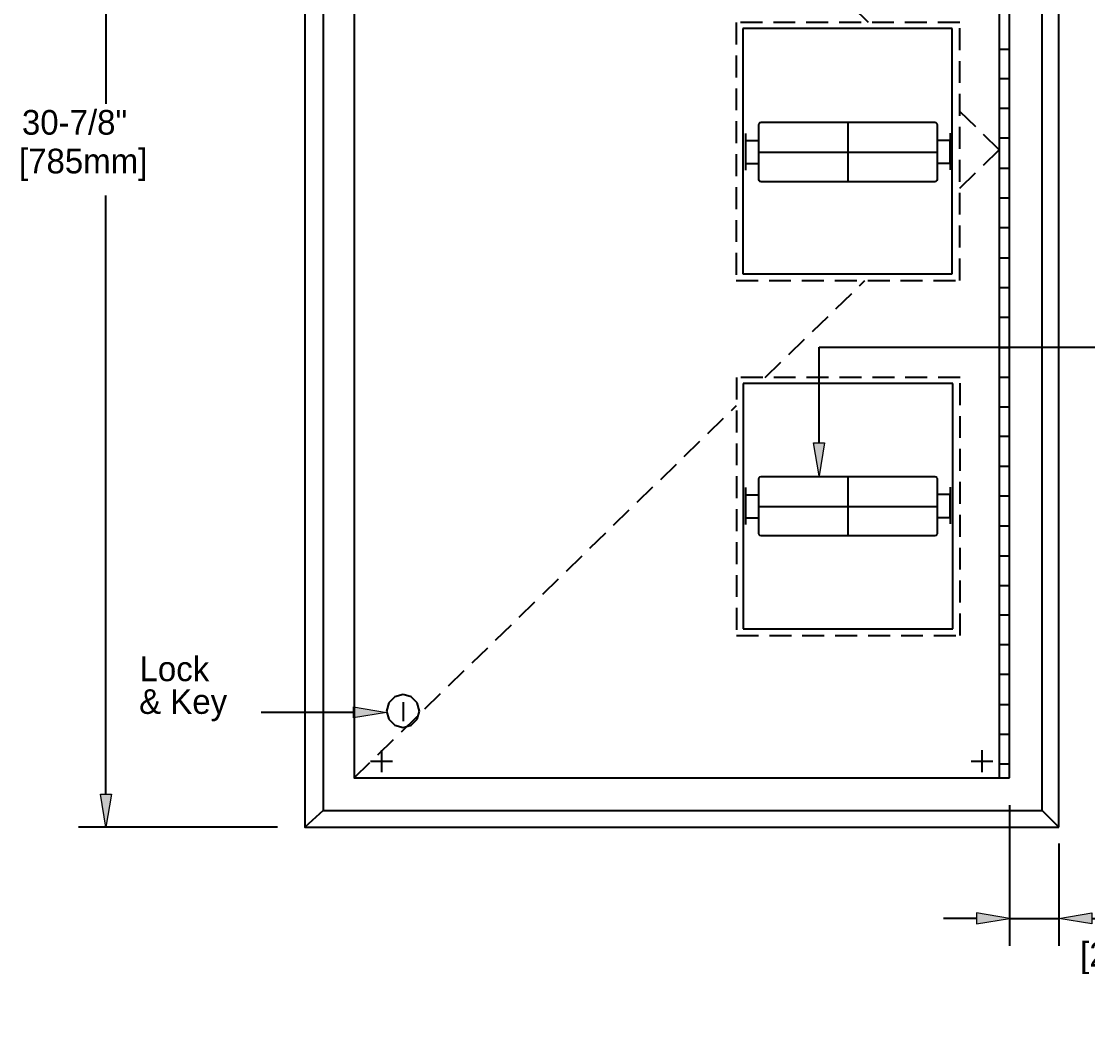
# Model space of a CAD drawing. Header units: inches. Extents: x -27.5 to 32.9, y -25.1 to 28.3.
# Drawn here: x -27.47 to -3.16, y -12.59 to 10.11 of the extents above; entities that cross this region are included whole.
import ezdxf

# ---------------------------------------------------------------- set-up
doc = ezdxf.new("R2010")
doc.units = ezdxf.units.IN
doc.header["$MEASUREMENT"] = 0
for name, pattern in [('AI-Linetype-13', [0.75, 0.5, -0.25]), ('AI-Linetype-14', [0.75, 0.5, -0.25]), ('AI-Linetype-15', [0.75, 0.5, -0.25]), ('AI-Linetype-16', [0.75, 0.5, -0.25]), ('AI-Linetype-19', [0.75, 0.5, -0.25]), ('AI-Linetype-20', [0.75, 0.5, -0.25]), ('AI-Linetype-23', [0.75, 0.5, -0.25]), ('AI-Linetype-24', [0.75, 0.5, -0.25]), ('AI-Linetype-25', [0.75, 0.5, -0.25]), ('AI-Linetype-5', [0.75, 0.5, -0.25]), ('AI-Linetype-6', [0.75, 0.5, -0.25]), ('AI-Linetype-7', [0.75, 0.5, -0.25]), ('AI-Linetype-8', [0.75, 0.5, -0.25])]:
    doc.linetypes.add(name, pattern=pattern)
doc.layers.add('detail', color=7, linetype='Continuous')
doc.layers.add('dim', color=7, linetype='Continuous')

# ---------------------------------------------------------------- blocks, each defined once
blk = doc.blocks.new('block 28')
at = {"layer": 'dim', "color": 1, "lineweight": 25, "true_color": 0xff0000}
blk.add_lwpolyline([(-21.628, 22.625), (-26.162, 22.625)], dxfattribs=at)
blk = doc.blocks.new('block 29')
at = {"layer": 'dim', "color": 1, "lineweight": 25, "true_color": 0xff0000}
blk.add_lwpolyline([(-21.628, -8.25), (-26.162, -8.25)], dxfattribs=at)
blk = doc.blocks.new('block 30')
at = {"layer": 'dim', "color": 1, "lineweight": 25, "true_color": 0xff0000}
blk.add_lwpolyline([(-25.537, 21.875), (-25.537, 8.232)], dxfattribs=at)
blk = doc.blocks.new('block 31')
at = {"layer": 'dim', "color": 1, "lineweight": 25, "true_color": 0xff0000}
blk.add_lwpolyline([(-25.537, -7.5), (-25.537, 6.143)], dxfattribs=at)
blk = doc.blocks.new('block 32')
at = {"layer": 'dim', "true_color": 0xff0000}
h = blk.add_hatch(color=1, dxfattribs=at)
h.dxf.hatch_style = 2
h.paths.add_polyline_path([(-25.662, 21.875), (-25.412, 21.875), (-25.537, 22.625)])
at = {"layer": 'dim', "lineweight": 0}
blk.add_lwpolyline([(-25.662, 21.875), (-25.412, 21.875), (-25.537, 22.625), (-25.662, 21.875)], dxfattribs=at)
blk = doc.blocks.new('block 33')
at = {"layer": 'dim', "true_color": 0xff0000}
h = blk.add_hatch(color=1, dxfattribs=at)
h.dxf.hatch_style = 2
h.paths.add_polyline_path([(-25.662, -7.5), (-25.412, -7.5), (-25.537, -8.25)])
at = {"layer": 'dim', "lineweight": 0}
blk.add_lwpolyline([(-25.662, -7.5), (-25.412, -7.5), (-25.537, -8.25), (-25.662, -7.5)], dxfattribs=at)
blk = doc.blocks.new('block 34')
at = {"layer": 'dim', "color": 1, "true_color": 0xff0000, "char_height": 0.5625, "attachment_point": 7}
for s, insert in [('\\fMyriad Pro|b0|i0|c0|p34;\\W1;30-7/8"', (-27.452, 7.522)), ('\\fMyriad Pro|b0|i0|c0|p34;\\W1;[785mm]', (-27.519, 6.478))]:
    blk.add_mtext(s, dxfattribs=dict(at, insert=insert))
blk = doc.blocks.new('block 35')
at = {"layer": 'dim', "lineweight": 0}
blk.add_lwpolyline([(-21.003, 22.625), (-21.003, 22.625)], dxfattribs=at)
blk = doc.blocks.new('block 36')
at = {"layer": 'dim', "lineweight": 0}
blk.add_lwpolyline([(-21.003, -8.25), (-21.003, -8.25)], dxfattribs=at)
blk = doc.blocks.new('block 37')
at = {"layer": 'dim', "lineweight": 0}
blk.add_lwpolyline([(-25.537, -8.25), (-25.537, -8.25)], dxfattribs=at)
blk = doc.blocks.new('block 27')
at = {"layer": 'dim'}
for name in ['block 28', 'block 32', 'block 35', 'block 30', 'block 34', 'block 31', 'block 33', 'block 29', 'block 37', 'block 36']:
    blk.add_blockref(name, (0, 0), dxfattribs=at)
blk = doc.blocks.new('block 39')
at = {"layer": 'dim', "color": 1, "lineweight": 25, "true_color": 0xff0000}
blk.add_lwpolyline([(-4.941, -7.75), (-4.941, -10.954)], dxfattribs=at)
blk = doc.blocks.new('block 40')
at = {"layer": 'dim', "color": 1, "lineweight": 25, "true_color": 0xff0000}
blk.add_lwpolyline([(-3.816, -8.626), (-3.816, -10.954)], dxfattribs=at)
blk = doc.blocks.new('block 41')
at = {"layer": 'dim', "color": 1, "lineweight": 25, "true_color": 0xff0000}
blk.add_lwpolyline([(-5.691, -10.329), (-6.441, -10.329)], dxfattribs=at)
blk = doc.blocks.new('block 42')
at = {"layer": 'dim', "color": 1, "lineweight": 25, "true_color": 0xff0000}
blk.add_lwpolyline([(-3.066, -10.329), (-2.316, -10.329)], dxfattribs=at)
blk = doc.blocks.new('block 43')
at = {"layer": 'dim', "color": 1, "true_color": 0xff0000, "char_height": 0.5625, "attachment_point": 7}
for s, insert in [('\\fMyriad Pro|b0|i0|c0|p34;\\W1;1"', (-2.123, -10.61)), ('\\fMyriad Pro|b0|i0|c0|p34;\\W1;[25mm]', (-3.329, -11.601)), ('\\fMyriad Pro|b0|i0|c0|p34;\\W1;Typ.', (-2.391, -12.592))]:
    blk.add_mtext(s, dxfattribs=dict(at, insert=insert))
blk = doc.blocks.new('block 44')
at = {"layer": 'dim', "color": 1, "lineweight": 25, "true_color": 0xff0000}
blk.add_lwpolyline([(-4.941, -10.329), (-3.816, -10.329)], dxfattribs=at)
blk = doc.blocks.new('block 45')
at = {"layer": 'dim', "true_color": 0xff0000}
h = blk.add_hatch(color=1, dxfattribs=at)
h.dxf.hatch_style = 2
h.paths.add_polyline_path([(-5.691, -10.204), (-5.691, -10.454), (-4.941, -10.329)])
at = {"layer": 'dim', "lineweight": 0}
blk.add_lwpolyline([(-5.691, -10.204), (-5.691, -10.454), (-4.941, -10.329), (-5.691, -10.204)], dxfattribs=at)
blk = doc.blocks.new('block 46')
at = {"layer": 'dim', "true_color": 0xff0000}
h = blk.add_hatch(color=1, dxfattribs=at)
h.dxf.hatch_style = 2
h.paths.add_polyline_path([(-3.066, -10.204), (-3.066, -10.454), (-3.816, -10.329)])
at = {"layer": 'dim', "lineweight": 0}
blk.add_lwpolyline([(-3.066, -10.204), (-3.066, -10.454), (-3.816, -10.329), (-3.066, -10.204)], dxfattribs=at)
blk = doc.blocks.new('block 47')
at = {"layer": 'dim', "lineweight": 0}
blk.add_lwpolyline([(-4.941, -7.125), (-4.941, -7.125)], dxfattribs=at)
blk = doc.blocks.new('block 48')
at = {"layer": 'dim', "lineweight": 0}
blk.add_lwpolyline([(-3.816, -8.001), (-3.816, -8.001)], dxfattribs=at)
blk = doc.blocks.new('block 49')
at = {"layer": 'dim', "lineweight": 0}
blk.add_lwpolyline([(-3.816, -10.329), (-3.816, -10.329)], dxfattribs=at)
blk = doc.blocks.new('block 38')
at = {"layer": 'dim'}
for name in ['block 47', 'block 39', 'block 48', 'block 40', 'block 45', 'block 46', 'block 43', 'block 41', 'block 44', 'block 49', 'block 42']:
    blk.add_blockref(name, (0, 0), dxfattribs=at)
blk = doc.blocks.new('block 55')
at = {"layer": 'dim', "color": 1, "true_color": 0xff0000, "insert": (-24.771, -4.932), "char_height": 0.5625, "attachment_point": 7}
blk.add_mtext('\\fMyriad Pro|b0|i0|c0|p34;\\W1;Lock', dxfattribs=at)
blk = doc.blocks.new('block 56')
at = {"layer": 'dim', "color": 1, "true_color": 0xff0000, "insert": (-24.78, -5.839), "char_height": 0.5625, "attachment_point": 7}
blk.add_mtext('\\fMyriad Pro|b0|i0|c0|p34;\\W1;& Key', dxfattribs=at)
blk = doc.blocks.new('block 68')
at = {"layer": 'dim', "true_color": 0xff0000}
h = blk.add_hatch(color=1, dxfattribs=at)
h.dxf.hatch_style = 2
h.paths.add_polyline_path([(-9.155, 0.506), (-9.28, -0.244), (-9.405, 0.506)])
at = {"layer": 'dim', "color": 1, "lineweight": 25, "true_color": 0xff0000}
for points in [[(-9.28, 0.506), (-9.28, 2.69)], [(-9.28, 2.69), (-0.347, 2.69)]]:
    blk.add_lwpolyline(points, dxfattribs=at)
at = {"layer": 'dim', "lineweight": 0}
blk.add_lwpolyline([(-9.155, 0.506), (-9.28, -0.244), (-9.405, 0.506), (-9.155, 0.506)], dxfattribs=at)
blk = doc.blocks.new('block 71')
at = {"layer": 'dim', "true_color": 0xff0000}
h = blk.add_hatch(color=1, dxfattribs=at)
h.dxf.hatch_style = 2
h.paths.add_polyline_path([(-19.89, -5.511), (-19.14, -5.636), (-19.89, -5.761)])
at = {"layer": 'dim', "lineweight": 0}
blk.add_lwpolyline([(-19.89, -5.511), (-19.14, -5.636), (-19.89, -5.761), (-19.89, -5.511)], dxfattribs=at)
at = {"layer": 'dim', "color": 1, "lineweight": 25, "true_color": 0xff0000}
blk.add_lwpolyline([(-19.89, -5.636), (-21.996, -5.636)], dxfattribs=at)
blk = doc.blocks.new('block 90')
at = {"layer": 'detail', "color": 4, "linetype": 'AI-Linetype-5', "lineweight": 25, "true_color": 0x00ffff}
blk.add_lwpolyline([(-11.171, 4.208), (-6.073, 4.208)], dxfattribs=at)
blk = doc.blocks.new('block 91')
at = {"layer": 'detail', "color": 4, "linetype": 'AI-Linetype-6', "lineweight": 25, "true_color": 0x00ffff}
blk.add_lwpolyline([(-6.073, 4.208), (-6.073, 10.085)], dxfattribs=at)
blk = doc.blocks.new('block 92')
at = {"layer": 'detail', "color": 4, "linetype": 'AI-Linetype-7', "lineweight": 25, "true_color": 0x00ffff}
blk.add_lwpolyline([(-6.073, 10.085), (-11.171, 10.085)], dxfattribs=at)
blk = doc.blocks.new('block 93')
at = {"layer": 'detail', "color": 4, "linetype": 'AI-Linetype-8', "lineweight": 25, "true_color": 0x00ffff}
blk.add_lwpolyline([(-11.171, 10.085), (-11.171, 4.208)], dxfattribs=at)
blk = doc.blocks.new('block 98')
at = {"layer": 'detail', "color": 4, "lineweight": 25, "true_color": 0x00ffff}
blk.add_lwpolyline([(-11.012, -3.731), (-6.233, -3.731)], dxfattribs=at)
blk = doc.blocks.new('block 99')
at = {"layer": 'detail', "color": 4, "lineweight": 25, "true_color": 0x00ffff}
blk.add_lwpolyline([(-6.233, -3.731), (-6.233, 1.863)], dxfattribs=at)
blk = doc.blocks.new('block 100')
at = {"layer": 'detail', "color": 4, "lineweight": 25, "true_color": 0x00ffff}
blk.add_lwpolyline([(-6.233, 1.863), (-11.012, 1.863)], dxfattribs=at)
blk = doc.blocks.new('block 101')
at = {"layer": 'detail', "color": 4, "lineweight": 25, "true_color": 0x00ffff}
blk.add_lwpolyline([(-11.012, 1.863), (-11.012, -3.731)], dxfattribs=at)
blk = doc.blocks.new('block 106')
at = {"layer": 'detail', "color": 4, "linetype": 'AI-Linetype-13', "lineweight": 25, "true_color": 0x00ffff}
blk.add_lwpolyline([(-11.162, -3.882), (-6.064, -3.882)], dxfattribs=at)
blk = doc.blocks.new('block 107')
at = {"layer": 'detail', "color": 4, "linetype": 'AI-Linetype-14', "lineweight": 25, "true_color": 0x00ffff}
blk.add_lwpolyline([(-6.064, -3.882), (-6.064, 1.995)], dxfattribs=at)
blk = doc.blocks.new('block 108')
at = {"layer": 'detail', "color": 4, "linetype": 'AI-Linetype-15', "lineweight": 25, "true_color": 0x00ffff}
blk.add_lwpolyline([(-6.064, 1.995), (-11.162, 1.995)], dxfattribs=at)
blk = doc.blocks.new('block 109')
at = {"layer": 'detail', "color": 4, "linetype": 'AI-Linetype-16', "lineweight": 25, "true_color": 0x00ffff}
blk.add_lwpolyline([(-11.162, 1.995), (-11.162, -3.882)], dxfattribs=at)
blk = doc.blocks.new('block 110')
at = {"layer": 'detail', "color": 4, "lineweight": 25, "true_color": 0x00ffff}
blk.add_lwpolyline([(-4.192, -7.874), (-4.192, 22.257)], dxfattribs=at)
blk = doc.blocks.new('block 112')
at = {"layer": 'detail', "color": 4, "lineweight": 25, "true_color": 0x00ffff}
blk.add_lwpolyline([(-20.587, 22.257), (-20.587, -7.874)], dxfattribs=at)
blk = doc.blocks.new('block 113')
at = {"layer": 'detail', "color": 4, "lineweight": 25, "true_color": 0x00ffff}
blk.add_lwpolyline([(-5.173, 21.5), (-5.173, -7.125)], dxfattribs=at)
blk = doc.blocks.new('block 115')
at = {"layer": 'detail', "color": 4, "lineweight": 25, "true_color": 0x00ffff}
blk.add_lwpolyline([(-5.173, 9.481), (-4.941, 9.481)], dxfattribs=at)
blk = doc.blocks.new('block 116')
at = {"layer": 'detail', "color": 4, "lineweight": 25, "true_color": 0x00ffff}
blk.add_lwpolyline([(-5.173, 8.813), (-4.941, 8.813)], dxfattribs=at)
blk = doc.blocks.new('block 117')
at = {"layer": 'detail', "color": 4, "lineweight": 25, "true_color": 0x00ffff}
blk.add_lwpolyline([(-5.173, 8.135), (-4.941, 8.135)], dxfattribs=at)
blk = doc.blocks.new('block 118')
at = {"layer": 'detail', "color": 4, "lineweight": 25, "true_color": 0x00ffff}
blk.add_lwpolyline([(-5.173, 7.456), (-4.941, 7.456)], dxfattribs=at)
blk = doc.blocks.new('block 119')
at = {"layer": 'detail', "color": 4, "lineweight": 25, "true_color": 0x00ffff}
blk.add_lwpolyline([(-5.173, 6.769), (-4.941, 6.769)], dxfattribs=at)
blk = doc.blocks.new('block 120')
at = {"layer": 'detail', "color": 4, "lineweight": 25, "true_color": 0x00ffff}
blk.add_lwpolyline([(-5.173, 6.091), (-4.941, 6.091)], dxfattribs=at)
blk = doc.blocks.new('block 121')
at = {"layer": 'detail', "color": 4, "lineweight": 25, "true_color": 0x00ffff}
blk.add_lwpolyline([(-5.173, 5.413), (-4.941, 5.413)], dxfattribs=at)
blk = doc.blocks.new('block 122')
at = {"layer": 'detail', "color": 4, "lineweight": 25, "true_color": 0x00ffff}
blk.add_lwpolyline([(-5.173, 4.725), (-4.941, 4.725)], dxfattribs=at)
blk = doc.blocks.new('block 123')
at = {"layer": 'detail', "color": 4, "lineweight": 25, "true_color": 0x00ffff}
blk.add_lwpolyline([(-5.173, 4.047), (-4.941, 4.047)], dxfattribs=at)
blk = doc.blocks.new('block 124')
at = {"layer": 'detail', "color": 4, "lineweight": 25, "true_color": 0x00ffff}
blk.add_lwpolyline([(-5.173, 3.369), (-4.941, 3.369)], dxfattribs=at)
blk = doc.blocks.new('block 125')
at = {"layer": 'detail', "color": 4, "lineweight": 25, "true_color": 0x00ffff}
blk.add_lwpolyline([(-5.173, 2.681), (-4.941, 2.681)], dxfattribs=at)
blk = doc.blocks.new('block 126')
at = {"layer": 'detail', "color": 4, "lineweight": 25, "true_color": 0x00ffff}
blk.add_lwpolyline([(-5.173, 2.004), (-4.941, 2.004)], dxfattribs=at)
blk = doc.blocks.new('block 127')
at = {"layer": 'detail', "color": 4, "lineweight": 25, "true_color": 0x00ffff}
blk.add_lwpolyline([(-5.173, 1.325), (-4.941, 1.325)], dxfattribs=at)
blk = doc.blocks.new('block 128')
at = {"layer": 'detail', "color": 4, "lineweight": 25, "true_color": 0x00ffff}
blk.add_lwpolyline([(-5.173, 0.657), (-4.941, 0.657)], dxfattribs=at)
blk = doc.blocks.new('block 129')
at = {"layer": 'detail', "color": 4, "lineweight": 25, "true_color": 0x00ffff}
blk.add_lwpolyline([(-5.173, -0.021), (-4.941, -0.021)], dxfattribs=at)
blk = doc.blocks.new('block 130')
at = {"layer": 'detail', "color": 4, "lineweight": 25, "true_color": 0x00ffff}
blk.add_lwpolyline([(-5.173, -0.699), (-4.941, -0.699)], dxfattribs=at)
blk = doc.blocks.new('block 131')
at = {"layer": 'detail', "color": 4, "lineweight": 25, "true_color": 0x00ffff}
blk.add_lwpolyline([(-5.173, -1.387), (-4.941, -1.387)], dxfattribs=at)
blk = doc.blocks.new('block 132')
at = {"layer": 'detail', "color": 4, "lineweight": 25, "true_color": 0x00ffff}
blk.add_lwpolyline([(-5.173, -2.065), (-4.941, -2.065)], dxfattribs=at)
blk = doc.blocks.new('block 133')
at = {"layer": 'detail', "color": 4, "lineweight": 25, "true_color": 0x00ffff}
blk.add_lwpolyline([(-5.173, -2.743), (-4.941, -2.743)], dxfattribs=at)
blk = doc.blocks.new('block 134')
at = {"layer": 'detail', "color": 4, "lineweight": 25, "true_color": 0x00ffff}
blk.add_lwpolyline([(-5.173, -3.412), (-4.941, -3.412)], dxfattribs=at)
blk = doc.blocks.new('block 135')
at = {"layer": 'detail', "color": 4, "lineweight": 25, "true_color": 0x00ffff}
blk.add_lwpolyline([(-5.173, -4.09), (-4.941, -4.09)], dxfattribs=at)
blk = doc.blocks.new('block 136')
at = {"layer": 'detail', "color": 4, "lineweight": 25, "true_color": 0x00ffff}
blk.add_lwpolyline([(-5.173, -4.768), (-4.941, -4.768)], dxfattribs=at)
blk = doc.blocks.new('block 137')
at = {"layer": 'detail', "color": 4, "lineweight": 25, "true_color": 0x00ffff}
blk.add_lwpolyline([(-5.173, -5.456), (-4.941, -5.456)], dxfattribs=at)
blk = doc.blocks.new('block 138')
at = {"layer": 'detail', "color": 4, "lineweight": 25, "true_color": 0x00ffff}
blk.add_lwpolyline([(-5.173, -6.134), (-4.941, -6.134)], dxfattribs=at)
blk = doc.blocks.new('block 139')
at = {"layer": 'detail', "color": 4, "lineweight": 25, "true_color": 0x00ffff}
blk.add_lwpolyline([(-11.021, 4.359), (-6.243, 4.359)], dxfattribs=at)
blk = doc.blocks.new('block 140')
at = {"layer": 'detail', "color": 4, "lineweight": 25, "true_color": 0x00ffff}
blk.add_lwpolyline([(-6.243, 4.359), (-6.243, 9.953)], dxfattribs=at)
blk = doc.blocks.new('block 141')
at = {"layer": 'detail', "color": 4, "lineweight": 25, "true_color": 0x00ffff}
blk.add_lwpolyline([(-6.243, 9.953), (-11.021, 9.953)], dxfattribs=at)
blk = doc.blocks.new('block 142')
at = {"layer": 'detail', "color": 4, "lineweight": 25, "true_color": 0x00ffff}
blk.add_lwpolyline([(-11.021, 9.953), (-11.021, 4.359)], dxfattribs=at)
blk = doc.blocks.new('block 156')
at = {"layer": 'detail', "color": 4, "lineweight": 25, "true_color": 0x00ffff}
blk.add_lwpolyline([(-6.591, 6.51), (-6.598, 6.483)], dxfattribs=at)
blk = doc.blocks.new('block 157')
at = {"layer": 'detail', "color": 4, "lineweight": 25, "true_color": 0x00ffff}
blk.add_lwpolyline([(-6.598, 6.483), (-6.617, 6.463)], dxfattribs=at)
blk = doc.blocks.new('block 158')
at = {"layer": 'detail', "color": 4, "lineweight": 25, "true_color": 0x00ffff}
blk.add_lwpolyline([(-6.617, 6.463), (-6.645, 6.456)], dxfattribs=at)
blk = doc.blocks.new('block 159')
at = {"layer": 'detail', "color": 4, "lineweight": 25, "true_color": 0x00ffff}
blk.add_lwpolyline([(-6.645, 6.456), (-10.6, 6.456)], dxfattribs=at)
blk = doc.blocks.new('block 160')
at = {"layer": 'detail', "color": 4, "lineweight": 25, "true_color": 0x00ffff}
blk.add_lwpolyline([(-10.6, 6.456), (-10.627, 6.463)], dxfattribs=at)
blk = doc.blocks.new('block 161')
at = {"layer": 'detail', "color": 4, "lineweight": 25, "true_color": 0x00ffff}
blk.add_lwpolyline([(-10.627, 6.463), (-10.647, 6.483)], dxfattribs=at)
blk = doc.blocks.new('block 162')
at = {"layer": 'detail', "color": 4, "lineweight": 25, "true_color": 0x00ffff}
blk.add_lwpolyline([(-10.647, 6.483), (-10.654, 6.51)], dxfattribs=at)
blk = doc.blocks.new('block 163')
at = {"layer": 'detail', "color": 4, "lineweight": 25, "true_color": 0x00ffff}
blk.add_lwpolyline([(-10.654, 6.51), (-10.654, 7.758)], dxfattribs=at)
blk = doc.blocks.new('block 164')
at = {"layer": 'detail', "color": 4, "lineweight": 25, "true_color": 0x00ffff}
blk.add_lwpolyline([(-10.654, 7.758), (-10.647, 7.785)], dxfattribs=at)
blk = doc.blocks.new('block 165')
at = {"layer": 'detail', "color": 4, "lineweight": 25, "true_color": 0x00ffff}
blk.add_lwpolyline([(-10.647, 7.785), (-10.627, 7.805)], dxfattribs=at)
blk = doc.blocks.new('block 166')
at = {"layer": 'detail', "color": 4, "lineweight": 25, "true_color": 0x00ffff}
blk.add_lwpolyline([(-10.627, 7.805), (-10.6, 7.812)], dxfattribs=at)
blk = doc.blocks.new('block 167')
at = {"layer": 'detail', "color": 4, "lineweight": 25, "true_color": 0x00ffff}
blk.add_lwpolyline([(-10.6, 7.812), (-6.645, 7.812)], dxfattribs=at)
blk = doc.blocks.new('block 168')
at = {"layer": 'detail', "color": 4, "lineweight": 25, "true_color": 0x00ffff}
blk.add_lwpolyline([(-6.645, 7.812), (-6.617, 7.805)], dxfattribs=at)
blk = doc.blocks.new('block 169')
at = {"layer": 'detail', "color": 4, "lineweight": 25, "true_color": 0x00ffff}
blk.add_lwpolyline([(-6.617, 7.805), (-6.598, 7.785)], dxfattribs=at)
blk = doc.blocks.new('block 170')
at = {"layer": 'detail', "color": 4, "lineweight": 25, "true_color": 0x00ffff}
blk.add_lwpolyline([(-6.598, 7.785), (-6.591, 7.758)], dxfattribs=at)
blk = doc.blocks.new('block 171')
at = {"layer": 'detail', "color": 4, "lineweight": 25, "true_color": 0x00ffff}
blk.add_lwpolyline([(-6.591, 7.758), (-6.591, 6.51)], dxfattribs=at)
blk = doc.blocks.new('block 172')
at = {"layer": 'detail', "color": 4, "lineweight": 25, "true_color": 0x00ffff}
blk.add_lwpolyline([(-10.635, 7.129), (-6.591, 7.129)], dxfattribs=at)
blk = doc.blocks.new('block 173')
at = {"layer": 'detail', "color": 4, "lineweight": 25, "true_color": 0x00ffff}
blk.add_lwpolyline([(-8.622, 7.812), (-8.622, 6.456)], dxfattribs=at)
blk = doc.blocks.new('block 174')
at = {"layer": 'detail', "color": 4, "lineweight": 25, "true_color": 0x00ffff}
blk.add_lwpolyline([(-10.955, 6.87), (-10.654, 6.87)], dxfattribs=at)
blk = doc.blocks.new('block 175')
at = {"layer": 'detail', "color": 4, "lineweight": 25, "true_color": 0x00ffff}
blk.add_lwpolyline([(-10.654, 6.87), (-10.654, 7.388)], dxfattribs=at)
blk = doc.blocks.new('block 176')
at = {"layer": 'detail', "color": 4, "lineweight": 25, "true_color": 0x00ffff}
blk.add_lwpolyline([(-10.654, 7.388), (-10.955, 7.388)], dxfattribs=at)
blk = doc.blocks.new('block 177')
at = {"layer": 'detail', "color": 4, "lineweight": 25, "true_color": 0x00ffff}
blk.add_lwpolyline([(-10.955, 7.388), (-10.955, 6.87)], dxfattribs=at)
blk = doc.blocks.new('block 178')
at = {"layer": 'detail', "color": 4, "lineweight": 25, "true_color": 0x00ffff}
blk.add_lwpolyline([(-10.955, 7.558), (-10.955, 6.72)], dxfattribs=at)
blk = doc.blocks.new('block 179')
at = {"layer": 'detail', "color": 4, "lineweight": 25, "true_color": 0x00ffff}
blk.add_lwpolyline([(-6.591, 6.88), (-6.29, 6.88)], dxfattribs=at)
blk = doc.blocks.new('block 180')
at = {"layer": 'detail', "color": 4, "lineweight": 25, "true_color": 0x00ffff}
blk.add_lwpolyline([(-6.29, 6.88), (-6.29, 7.398)], dxfattribs=at)
blk = doc.blocks.new('block 181')
at = {"layer": 'detail', "color": 4, "lineweight": 25, "true_color": 0x00ffff}
blk.add_lwpolyline([(-6.29, 7.398), (-6.591, 7.398)], dxfattribs=at)
blk = doc.blocks.new('block 182')
at = {"layer": 'detail', "color": 4, "lineweight": 25, "true_color": 0x00ffff}
blk.add_lwpolyline([(-6.591, 7.398), (-6.591, 6.88)], dxfattribs=at)
blk = doc.blocks.new('block 183')
at = {"layer": 'detail', "color": 4, "lineweight": 25, "true_color": 0x00ffff}
blk.add_lwpolyline([(-6.29, 7.567), (-6.29, 6.729)], dxfattribs=at)
blk = doc.blocks.new('block 184')
at = {"layer": 'detail', "color": 4, "lineweight": 25, "true_color": 0x00ffff}
blk.add_lwpolyline([(-6.591, -1.561), (-6.598, -1.588)], dxfattribs=at)
blk = doc.blocks.new('block 185')
at = {"layer": 'detail', "color": 4, "lineweight": 25, "true_color": 0x00ffff}
blk.add_lwpolyline([(-6.598, -1.588), (-6.617, -1.608)], dxfattribs=at)
blk = doc.blocks.new('block 186')
at = {"layer": 'detail', "color": 4, "lineweight": 25, "true_color": 0x00ffff}
blk.add_lwpolyline([(-6.617, -1.608), (-6.645, -1.615)], dxfattribs=at)
blk = doc.blocks.new('block 187')
at = {"layer": 'detail', "color": 4, "lineweight": 25, "true_color": 0x00ffff}
blk.add_lwpolyline([(-6.645, -1.615), (-10.6, -1.615)], dxfattribs=at)
blk = doc.blocks.new('block 188')
at = {"layer": 'detail', "color": 4, "lineweight": 25, "true_color": 0x00ffff}
blk.add_lwpolyline([(-10.6, -1.615), (-10.627, -1.608)], dxfattribs=at)
blk = doc.blocks.new('block 189')
at = {"layer": 'detail', "color": 4, "lineweight": 25, "true_color": 0x00ffff}
blk.add_lwpolyline([(-10.627, -1.608), (-10.647, -1.588)], dxfattribs=at)
blk = doc.blocks.new('block 190')
at = {"layer": 'detail', "color": 4, "lineweight": 25, "true_color": 0x00ffff}
blk.add_lwpolyline([(-10.647, -1.588), (-10.654, -1.561)], dxfattribs=at)
blk = doc.blocks.new('block 191')
at = {"layer": 'detail', "color": 4, "lineweight": 25, "true_color": 0x00ffff}
blk.add_lwpolyline([(-10.654, -1.561), (-10.654, -0.313)], dxfattribs=at)
blk = doc.blocks.new('block 192')
at = {"layer": 'detail', "color": 4, "lineweight": 25, "true_color": 0x00ffff}
blk.add_lwpolyline([(-10.654, -0.313), (-10.647, -0.286)], dxfattribs=at)
blk = doc.blocks.new('block 193')
at = {"layer": 'detail', "color": 4, "lineweight": 25, "true_color": 0x00ffff}
blk.add_lwpolyline([(-10.647, -0.286), (-10.627, -0.267)], dxfattribs=at)
blk = doc.blocks.new('block 194')
at = {"layer": 'detail', "color": 4, "lineweight": 25, "true_color": 0x00ffff}
blk.add_lwpolyline([(-10.627, -0.267), (-10.6, -0.259)], dxfattribs=at)
blk = doc.blocks.new('block 195')
at = {"layer": 'detail', "color": 4, "lineweight": 25, "true_color": 0x00ffff}
blk.add_lwpolyline([(-10.6, -0.259), (-6.645, -0.259)], dxfattribs=at)
blk = doc.blocks.new('block 196')
at = {"layer": 'detail', "color": 4, "lineweight": 25, "true_color": 0x00ffff}
blk.add_lwpolyline([(-6.645, -0.259), (-6.617, -0.267)], dxfattribs=at)
blk = doc.blocks.new('block 197')
at = {"layer": 'detail', "color": 4, "lineweight": 25, "true_color": 0x00ffff}
blk.add_lwpolyline([(-6.617, -0.267), (-6.598, -0.286)], dxfattribs=at)
blk = doc.blocks.new('block 198')
at = {"layer": 'detail', "color": 4, "lineweight": 25, "true_color": 0x00ffff}
blk.add_lwpolyline([(-6.598, -0.286), (-6.591, -0.313)], dxfattribs=at)
blk = doc.blocks.new('block 199')
at = {"layer": 'detail', "color": 4, "lineweight": 25, "true_color": 0x00ffff}
blk.add_lwpolyline([(-6.591, -0.313), (-6.591, -1.561)], dxfattribs=at)
blk = doc.blocks.new('block 200')
at = {"layer": 'detail', "color": 4, "lineweight": 25, "true_color": 0x00ffff}
blk.add_lwpolyline([(-10.635, -0.942), (-6.591, -0.942)], dxfattribs=at)
blk = doc.blocks.new('block 201')
at = {"layer": 'detail', "color": 4, "lineweight": 25, "true_color": 0x00ffff}
blk.add_lwpolyline([(-8.622, -0.259), (-8.622, -1.615)], dxfattribs=at)
blk = doc.blocks.new('block 202')
at = {"layer": 'detail', "color": 4, "lineweight": 25, "true_color": 0x00ffff}
blk.add_lwpolyline([(-10.955, -1.201), (-10.654, -1.201)], dxfattribs=at)
blk = doc.blocks.new('block 203')
at = {"layer": 'detail', "color": 4, "lineweight": 25, "true_color": 0x00ffff}
blk.add_lwpolyline([(-10.654, -1.201), (-10.654, -0.683)], dxfattribs=at)
blk = doc.blocks.new('block 204')
at = {"layer": 'detail', "color": 4, "lineweight": 25, "true_color": 0x00ffff}
blk.add_lwpolyline([(-10.654, -0.683), (-10.955, -0.683)], dxfattribs=at)
blk = doc.blocks.new('block 205')
at = {"layer": 'detail', "color": 4, "lineweight": 25, "true_color": 0x00ffff}
blk.add_lwpolyline([(-10.955, -0.683), (-10.955, -1.201)], dxfattribs=at)
blk = doc.blocks.new('block 206')
at = {"layer": 'detail', "color": 4, "lineweight": 25, "true_color": 0x00ffff}
blk.add_lwpolyline([(-10.955, -0.513), (-10.955, -1.352)], dxfattribs=at)
blk = doc.blocks.new('block 207')
at = {"layer": 'detail', "color": 4, "lineweight": 25, "true_color": 0x00ffff}
blk.add_lwpolyline([(-6.591, -1.191), (-6.29, -1.191)], dxfattribs=at)
blk = doc.blocks.new('block 208')
at = {"layer": 'detail', "color": 4, "lineweight": 25, "true_color": 0x00ffff}
blk.add_lwpolyline([(-6.29, -1.191), (-6.29, -0.673)], dxfattribs=at)
blk = doc.blocks.new('block 209')
at = {"layer": 'detail', "color": 4, "lineweight": 25, "true_color": 0x00ffff}
blk.add_lwpolyline([(-6.29, -0.673), (-6.591, -0.673)], dxfattribs=at)
blk = doc.blocks.new('block 210')
at = {"layer": 'detail', "color": 4, "lineweight": 25, "true_color": 0x00ffff}
blk.add_lwpolyline([(-6.591, -0.673), (-6.591, -1.191)], dxfattribs=at)
blk = doc.blocks.new('block 211')
at = {"layer": 'detail', "color": 4, "lineweight": 25, "true_color": 0x00ffff}
blk.add_lwpolyline([(-6.29, -0.504), (-6.29, -1.342)], dxfattribs=at)
blk = doc.blocks.new('block 220')
at = {"layer": 'detail', "color": 4, "lineweight": 25, "true_color": 0x00ffff}
blk.add_lwpolyline([(-3.816, -8.25), (-3.816, 22.625), (-21.003, 22.625), (-21.003, -8.25), (-3.816, -8.25)], dxfattribs=at)
blk = doc.blocks.new('block 221')
at = {"layer": 'detail', "color": 4, "lineweight": 25, "true_color": 0x00ffff}
blk.add_lwpolyline([(-20.587, -7.874), (-4.192, -7.874)], dxfattribs=at)
blk = doc.blocks.new('block 222')
at = {"layer": 'detail', "color": 4, "lineweight": 25, "true_color": 0x00ffff}
blk.add_lwpolyline([(-4.941, -7.125), (-4.941, 21.5), (-19.878, 21.5), (-19.878, -7.125), (-4.941, -7.125)], dxfattribs=at)
blk = doc.blocks.new('block 223')
at = {"layer": 'detail', "color": 4, "lineweight": 25, "true_color": 0x00ffff}
blk.add_lwpolyline([(-5.173, -6.811), (-4.941, -6.811)], dxfattribs=at)
blk = doc.blocks.new('block 287')
at = {"layer": 'detail', "color": 4, "lineweight": 25, "true_color": 0x00ffff}
blk.add_lwpolyline([(-18.765, -5.229), (-18.954, -5.28)], dxfattribs=at)
blk = doc.blocks.new('block 288')
at = {"layer": 'detail', "color": 4, "lineweight": 25, "true_color": 0x00ffff}
blk.add_lwpolyline([(-18.954, -5.28), (-19.088, -5.415)], dxfattribs=at)
blk = doc.blocks.new('block 289')
at = {"layer": 'detail', "color": 4, "lineweight": 25, "true_color": 0x00ffff}
blk.add_lwpolyline([(-19.088, -5.415), (-19.139, -5.604)], dxfattribs=at)
blk = doc.blocks.new('block 290')
at = {"layer": 'detail', "color": 4, "lineweight": 25, "true_color": 0x00ffff}
blk.add_lwpolyline([(-19.139, -5.604), (-19.088, -5.793)], dxfattribs=at)
blk = doc.blocks.new('block 291')
at = {"layer": 'detail', "color": 4, "lineweight": 25, "true_color": 0x00ffff}
blk.add_lwpolyline([(-19.088, -5.793), (-18.954, -5.927)], dxfattribs=at)
blk = doc.blocks.new('block 292')
at = {"layer": 'detail', "color": 4, "lineweight": 25, "true_color": 0x00ffff}
blk.add_lwpolyline([(-18.954, -5.927), (-18.765, -5.978)], dxfattribs=at)
blk = doc.blocks.new('block 293')
at = {"layer": 'detail', "color": 4, "lineweight": 25, "true_color": 0x00ffff}
blk.add_lwpolyline([(-18.765, -5.978), (-18.576, -5.927)], dxfattribs=at)
blk = doc.blocks.new('block 294')
at = {"layer": 'detail', "color": 4, "lineweight": 25, "true_color": 0x00ffff}
blk.add_lwpolyline([(-18.576, -5.927), (-18.442, -5.793)], dxfattribs=at)
blk = doc.blocks.new('block 295')
at = {"layer": 'detail', "color": 4, "lineweight": 25, "true_color": 0x00ffff}
blk.add_lwpolyline([(-18.442, -5.793), (-18.391, -5.604)], dxfattribs=at)
blk = doc.blocks.new('block 296')
at = {"layer": 'detail', "color": 4, "lineweight": 25, "true_color": 0x00ffff}
blk.add_lwpolyline([(-18.391, -5.604), (-18.442, -5.415)], dxfattribs=at)
blk = doc.blocks.new('block 297')
at = {"layer": 'detail', "color": 4, "lineweight": 25, "true_color": 0x00ffff}
blk.add_lwpolyline([(-18.442, -5.415), (-18.576, -5.28)], dxfattribs=at)
blk = doc.blocks.new('block 298')
at = {"layer": 'detail', "color": 4, "lineweight": 25, "true_color": 0x00ffff}
blk.add_lwpolyline([(-18.576, -5.28), (-18.765, -5.229)], dxfattribs=at)
blk = doc.blocks.new('block 299')
at = {"layer": 'detail', "color": 4, "lineweight": 25, "true_color": 0x00ffff}
blk.add_lwpolyline([(-18.764, -5.404), (-18.765, -5.835)], dxfattribs=at)
blk = doc.blocks.new('block 300')
at = {"layer": 'detail', "color": 4, "linetype": 'AI-Linetype-19', "lineweight": 25, "true_color": 0x00ffff}
blk.add_lwpolyline([(-19.878, -7.125), (-11.162, 1.358)], dxfattribs=at)
blk = doc.blocks.new('block 301')
at = {"layer": 'detail', "color": 4, "linetype": 'AI-Linetype-20', "lineweight": 25, "true_color": 0x00ffff}
blk.add_lwpolyline([(-5.173, 7.187), (-6.073, 8.064)], dxfattribs=at)
blk = doc.blocks.new('block 302')
at = {"layer": 'detail', "color": 4, "lineweight": 25, "true_color": 0x00ffff}
blk.add_lwpolyline([(-5.566, -7), (-5.566, -6.5)], dxfattribs=at)
blk = doc.blocks.new('block 305')
at = {"layer": 'detail', "color": 4, "lineweight": 25, "true_color": 0x00ffff}
blk.add_lwpolyline([(-19.503, -6.75), (-19.003, -6.75)], dxfattribs=at)
blk = doc.blocks.new('block 306')
at = {"layer": 'detail', "color": 4, "lineweight": 25, "true_color": 0x00ffff}
blk.add_lwpolyline([(-19.253, -6.5), (-19.253, -7)], dxfattribs=at)
blk = doc.blocks.new('block 307')
at = {"layer": 'detail', "color": 4, "lineweight": 25, "true_color": 0x00ffff}
blk.add_lwpolyline([(-5.816, -6.75), (-5.316, -6.75)], dxfattribs=at)
blk = doc.blocks.new('block 310')
at = {"layer": 'detail', "color": 4, "lineweight": 25, "true_color": 0x00ffff}
blk.add_lwpolyline([(-20.587, -7.874), (-21.003, -8.25)], dxfattribs=at)
blk = doc.blocks.new('block 311')
at = {"layer": 'detail', "color": 4, "lineweight": 25, "true_color": 0x00ffff}
blk.add_lwpolyline([(-4.192, -7.874), (-3.816, -8.25)], dxfattribs=at)
blk = doc.blocks.new('block 316')
at = {"layer": 'detail', "color": 4, "linetype": 'AI-Linetype-23', "lineweight": 25, "true_color": 0x00ffff}
blk.add_lwpolyline([(-6.073, 6.311), (-5.173, 7.187)], dxfattribs=at)
blk = doc.blocks.new('block 317')
at = {"layer": 'detail', "color": 4, "linetype": 'AI-Linetype-24', "lineweight": 25, "true_color": 0x00ffff}
blk.add_lwpolyline([(-8.15, 10.085), (-14.57, 16.333)], dxfattribs=at)
blk = doc.blocks.new('block 318')
at = {"layer": 'detail', "color": 4, "linetype": 'AI-Linetype-25', "lineweight": 25, "true_color": 0x00ffff}
blk.add_lwpolyline([(-10.508, 1.995), (-8.234, 4.208)], dxfattribs=at)

msp = doc.modelspace()

# ---------------------------------------------------------------- block references
at = {"layer": 'detail'}
for name in ['block 220', 'block 112', 'block 110', 'block 222', 'block 113', 'block 317', 'block 92', 'block 93', 'block 91', 'block 141', 'block 142', 'block 140', 'block 115', 'block 116', 'block 301', 'block 117', 'block 164', 'block 165', 'block 166', 'block 167', 'block 173', 'block 168', 'block 169', 'block 170', 'block 178', 'block 163', 'block 171', 'block 183', 'block 176', 'block 177', 'block 175', 'block 181', 'block 182', 'block 180', 'block 118', 'block 172', 'block 316', 'block 174', 'block 179', 'block 119', 'block 162', 'block 161', 'block 160', 'block 159', 'block 158', 'block 157', 'block 156', 'block 120', 'block 121', 'block 122', 'block 90', 'block 139', 'block 318', 'block 123', 'block 124', 'block 125', 'block 108', 'block 109', 'block 107', 'block 126', 'block 100', 'block 101', 'block 99', 'block 300', 'block 127', 'block 128', 'block 129', 'block 192', 'block 191', 'block 193', 'block 194', 'block 195', 'block 201', 'block 196', 'block 197', 'block 198', 'block 199', 'block 206', 'block 204', 'block 205', 'block 203', 'block 209', 'block 210', 'block 211', 'block 208', 'block 130', 'block 200', 'block 202', 'block 207', 'block 131', 'block 190', 'block 189', 'block 188', 'block 187', 'block 186', 'block 185', 'block 184', 'block 132', 'block 133', 'block 134', 'block 106', 'block 98', 'block 135', 'block 136', 'block 288', 'block 287', 'block 298', 'block 297', 'block 289', 'block 299', 'block 296', 'block 137', 'block 290', 'block 291', 'block 294', 'block 295', 'block 292', 'block 293', 'block 138', 'block 306', 'block 302', 'block 305', 'block 307', 'block 223', 'block 310', 'block 221', 'block 311']:
    msp.add_blockref(name, (0, 0), dxfattribs=at)
at = {"layer": 'dim'}
for name in ['block 27', 'block 68', 'block 55', 'block 56', 'block 71', 'block 38']:
    msp.add_blockref(name, (0, 0), dxfattribs=at)

doc.saveas('drawing.dxf')
